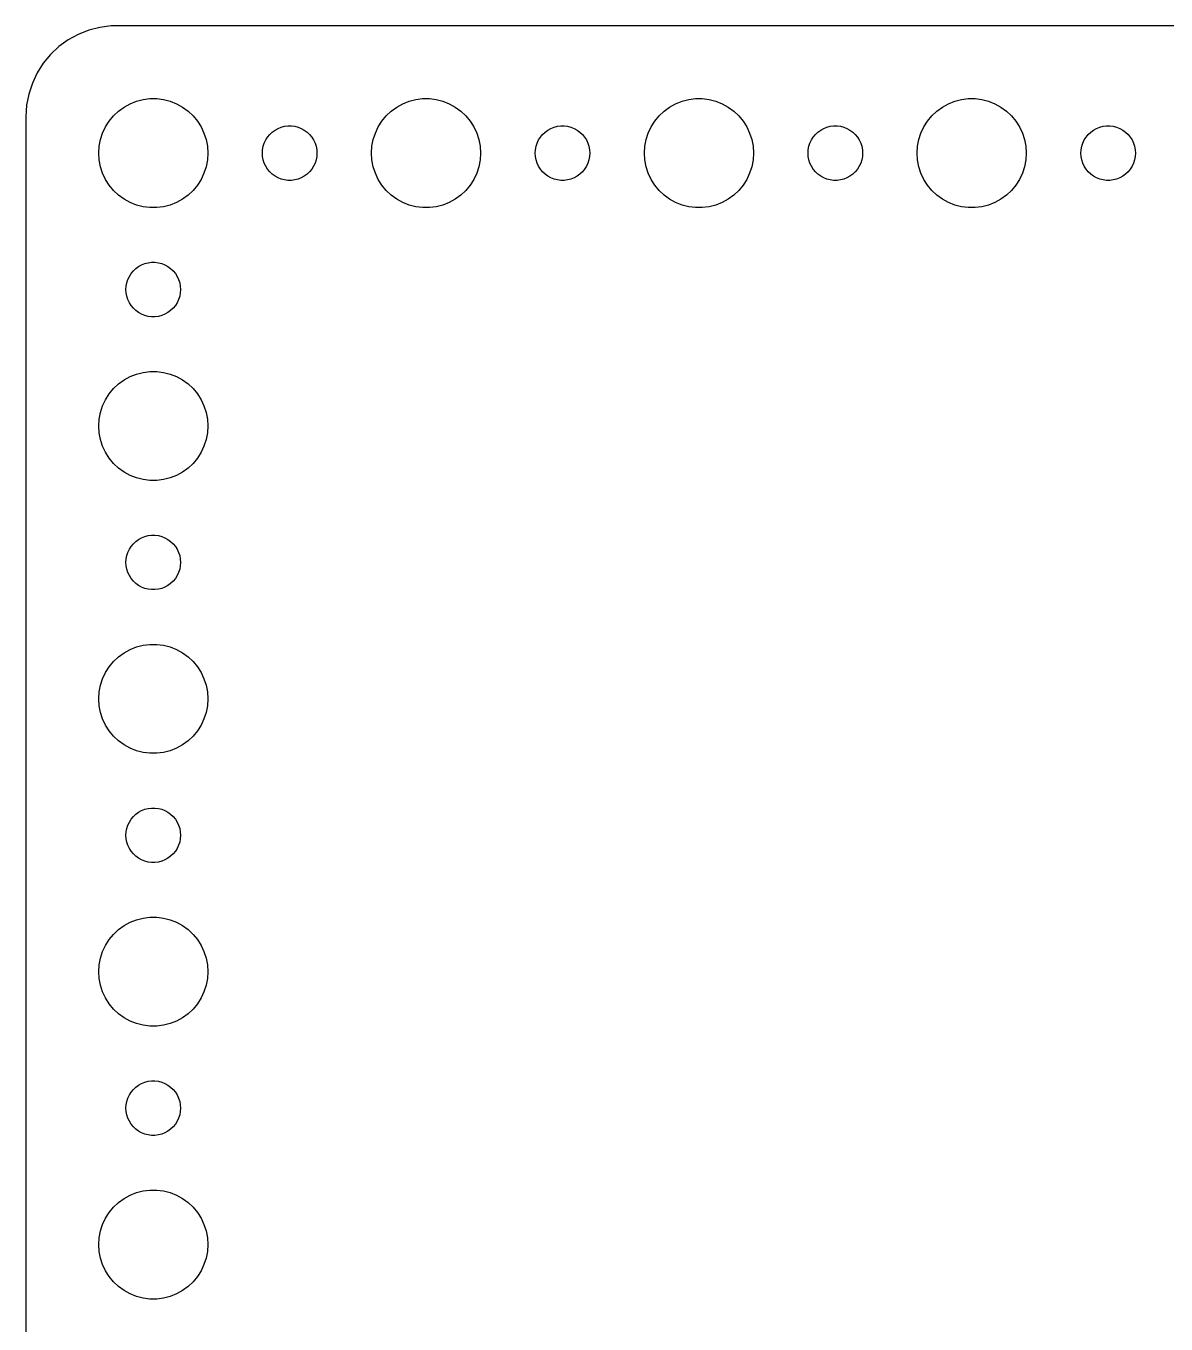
# Model space of a CAD drawing. Header units: metres. Extents: x -134 to 134, y -134 to 134.
# Drawn here: x -134.5 to -71.8, y 63.1 to 134.5 of the extents above; entities that cross this region are included whole.
import ezdxf

# ---------------------------------------------------------------- set-up
doc = ezdxf.new("R2010")
doc.units = ezdxf.units.M

msp = doc.modelspace()

# ---------------------------------------------------------------- linework, layer by layer
for p, q in [((-131.045, 134.255), (-131.629, 134.024)), ((-130.437, 134.411), (-131.045, 134.255)), ((-129.814, 134.49), (-130.437, 134.411)), ((129.814, 134.49), (-129.814, 134.49)), ((-132.179, 133.722), (-132.687, 133.353)), ((-131.629, 134.024), (-132.179, 133.722)), ((-133.145, 132.923), (-133.545, 132.439)), ((-132.687, 133.353), (-133.145, 132.923)), ((-133.545, 132.439), (-133.882, 131.909)), ((-134.149, 131.341), (-134.343, 130.743)), ((-133.882, 131.909), (-134.149, 131.341)), ((-134.343, 130.743), (-134.461, 130.127)), ((-134.461, 130.127), (-134.5, 129.5)), ((-129.412, 129.812), (-129.107, 130.033)), ((-129.107, 130.033), (-128.777, 130.214)), ((-128.777, 130.214), (-128.427, 130.353)), ((-128.427, 130.353), (-128.062, 130.447)), ((-128.062, 130.447), (-127.688, 130.494)), ((-127.688, 130.494), (-127.312, 130.494)), ((-127.312, 130.494), (-126.938, 130.447)), ((-126.938, 130.447), (-126.573, 130.353)), ((-126.573, 130.353), (-126.223, 130.214)), ((-126.223, 130.214), (-125.893, 130.033)), ((-125.893, 130.033), (-125.588, 129.812)), ((-114.412, 129.812), (-114.107, 130.033)), ((-114.107, 130.033), (-113.777, 130.214)), ((-113.777, 130.214), (-113.427, 130.353)), ((-113.427, 130.353), (-113.062, 130.447)), ((-113.062, 130.447), (-112.688, 130.494)), ((-112.688, 130.494), (-112.312, 130.494)), ((-112.312, 130.494), (-111.938, 130.447)), ((-111.938, 130.447), (-111.573, 130.353)), ((-111.573, 130.353), (-111.223, 130.214)), ((-111.223, 130.214), (-110.893, 130.033)), ((-110.893, 130.033), (-110.588, 129.812)), ((-99.4123, 129.812), (-99.1075, 130.033)), ((-99.1075, 130.033), (-98.7773, 130.214)), ((-98.7773, 130.214), (-98.427, 130.353)), ((-98.427, 130.353), (-98.0621, 130.447)), ((-98.0621, 130.447), (-97.6884, 130.494)), ((-97.6884, 130.494), (-97.3116, 130.494)), ((-97.3116, 130.494), (-96.9379, 130.447)), ((-96.9379, 130.447), (-96.573, 130.353)), ((-96.573, 130.353), (-96.2227, 130.214)), ((-96.2227, 130.214), (-95.8925, 130.033)), ((-95.8925, 130.033), (-95.5877, 129.812)), ((-84.4123, 129.812), (-84.1075, 130.033)), ((-84.1075, 130.033), (-83.7773, 130.214)), ((-83.7773, 130.214), (-83.427, 130.353)), ((-83.427, 130.353), (-83.0621, 130.447)), ((-83.0621, 130.447), (-82.6884, 130.494)), ((-82.6884, 130.494), (-82.3116, 130.494)), ((-82.3116, 130.494), (-81.9379, 130.447)), ((-81.9379, 130.447), (-81.573, 130.353)), ((-81.573, 130.353), (-81.2227, 130.214)), ((-81.2227, 130.214), (-80.8925, 130.033)), ((-80.8925, 130.033), (-80.5877, 129.812)), ((-134.5, 129.5), (-134.5, -129.5)), ((-130.129, 128.945), (-129.927, 129.263)), ((-129.927, 129.263), (-129.687, 129.554)), ((-129.687, 129.554), (-129.412, 129.812)), ((-125.588, 129.812), (-125.313, 129.554)), ((-125.313, 129.554), (-125.073, 129.263)), ((-125.073, 129.263), (-124.871, 128.945)), ((-115.129, 128.945), (-114.927, 129.263)), ((-114.927, 129.263), (-114.687, 129.554)), ((-114.687, 129.554), (-114.412, 129.812)), ((-110.588, 129.812), (-110.313, 129.554)), ((-110.313, 129.554), (-110.073, 129.263)), ((-110.073, 129.263), (-109.871, 128.945)), ((-100.129, 128.945), (-99.927, 129.263)), ((-99.927, 129.263), (-99.6869, 129.554)), ((-99.6869, 129.554), (-99.4123, 129.812)), ((-95.5877, 129.812), (-95.3131, 129.554)), ((-95.3131, 129.554), (-95.073, 129.263)), ((-95.073, 129.263), (-94.8711, 128.945)), ((-85.1289, 128.945), (-84.927, 129.263)), ((-84.927, 129.263), (-84.6869, 129.554)), ((-84.6869, 129.554), (-84.4123, 129.812)), ((-80.5877, 129.812), (-80.3131, 129.554)), ((-80.3131, 129.554), (-80.073, 129.263)), ((-80.073, 129.263), (-79.8711, 128.945)), ((-130.406, 128.246), (-130.289, 128.604)), ((-130.289, 128.604), (-130.129, 128.945)), ((-124.871, 128.945), (-124.711, 128.604)), ((-124.711, 128.604), (-124.594, 128.246)), ((-121.214, 128.382), (-121.093, 128.527)), ((-121.093, 128.527), (-120.956, 128.656)), ((-120.956, 128.656), (-120.804, 128.766)), ((-120.804, 128.766), (-120.639, 128.857)), ((-120.639, 128.857), (-120.464, 128.927)), ((-120.464, 128.927), (-120.281, 128.973)), ((-120.281, 128.973), (-120.094, 128.997)), ((-120.094, 128.997), (-119.906, 128.997)), ((-119.906, 128.997), (-119.719, 128.973)), ((-119.719, 128.973), (-119.536, 128.927)), ((-119.536, 128.927), (-119.361, 128.857)), ((-119.361, 128.857), (-119.196, 128.766)), ((-119.196, 128.766), (-119.044, 128.656)), ((-119.044, 128.656), (-118.907, 128.527)), ((-118.907, 128.527), (-118.786, 128.382)), ((-115.406, 128.246), (-115.289, 128.604)), ((-115.289, 128.604), (-115.129, 128.945)), ((-109.871, 128.945), (-109.711, 128.604)), ((-109.711, 128.604), (-109.594, 128.246)), ((-106.214, 128.382), (-106.093, 128.527)), ((-106.093, 128.527), (-105.956, 128.656)), ((-105.956, 128.656), (-105.804, 128.766)), ((-105.804, 128.766), (-105.639, 128.857)), ((-105.639, 128.857), (-105.464, 128.927)), ((-105.464, 128.927), (-105.281, 128.973)), ((-105.281, 128.973), (-105.094, 128.997)), ((-105.094, 128.997), (-104.906, 128.997)), ((-104.906, 128.997), (-104.719, 128.973)), ((-104.719, 128.973), (-104.536, 128.927)), ((-104.536, 128.927), (-104.361, 128.857)), ((-104.361, 128.857), (-104.196, 128.766)), ((-104.196, 128.766), (-104.044, 128.656)), ((-104.044, 128.656), (-103.907, 128.527)), ((-103.907, 128.527), (-103.786, 128.382)), ((-100.406, 128.246), (-100.289, 128.604)), ((-100.289, 128.604), (-100.129, 128.945)), ((-94.8711, 128.945), (-94.7107, 128.604)), ((-94.7107, 128.604), (-94.5943, 128.246)), ((-91.2135, 128.382), (-91.0934, 128.527)), ((-91.0934, 128.527), (-90.9561, 128.656)), ((-90.9561, 128.656), (-90.8037, 128.766)), ((-90.8037, 128.766), (-90.6387, 128.857)), ((-90.6387, 128.857), (-90.4635, 128.927)), ((-90.4635, 128.927), (-90.2811, 128.973)), ((-90.2811, 128.973), (-90.0942, 128.997)), ((-90.0942, 128.997), (-89.9058, 128.997)), ((-89.9058, 128.997), (-89.7189, 128.973)), ((-89.7189, 128.973), (-89.5365, 128.927)), ((-89.5365, 128.927), (-89.3613, 128.857)), ((-89.3613, 128.857), (-89.1963, 128.766)), ((-89.1963, 128.766), (-89.0439, 128.656)), ((-89.0439, 128.656), (-88.9065, 128.527)), ((-88.9065, 128.527), (-88.7865, 128.382)), ((-85.4057, 128.246), (-85.2893, 128.604)), ((-85.2893, 128.604), (-85.1289, 128.945)), ((-79.8711, 128.945), (-79.7107, 128.604)), ((-79.7107, 128.604), (-79.5943, 128.246)), ((-76.2135, 128.382), (-76.0934, 128.527)), ((-76.0934, 128.527), (-75.9561, 128.656)), ((-75.9561, 128.656), (-75.8037, 128.766)), ((-75.8037, 128.766), (-75.6387, 128.857)), ((-75.6387, 128.857), (-75.4635, 128.927)), ((-75.4635, 128.927), (-75.2811, 128.973)), ((-75.2811, 128.973), (-75.0942, 128.997)), ((-75.0942, 128.997), (-74.9058, 128.997)), ((-74.9058, 128.997), (-74.7189, 128.973)), ((-74.7189, 128.973), (-74.5365, 128.927)), ((-74.5365, 128.927), (-74.3613, 128.857)), ((-74.3613, 128.857), (-74.1963, 128.766)), ((-74.1963, 128.766), (-74.0439, 128.656)), ((-74.0439, 128.656), (-73.9065, 128.527)), ((-73.9065, 128.527), (-73.7865, 128.382)), ((-130.5, 127.5), (-130.476, 127.876)), ((-130.476, 127.876), (-130.406, 128.246)), ((-124.594, 128.246), (-124.524, 127.876)), ((-124.524, 127.876), (-124.5, 127.5)), ((-121.488, 127.688), (-121.453, 127.873)), ((-121.453, 127.873), (-121.395, 128.052)), ((-121.395, 128.052), (-121.314, 128.223)), ((-121.314, 128.223), (-121.214, 128.382)), ((-118.786, 128.382), (-118.686, 128.223)), ((-118.686, 128.223), (-118.605, 128.052)), ((-118.605, 128.052), (-118.547, 127.873)), ((-118.547, 127.873), (-118.512, 127.688)), ((-115.5, 127.5), (-115.476, 127.876)), ((-115.476, 127.876), (-115.406, 128.246)), ((-109.594, 128.246), (-109.524, 127.876)), ((-109.524, 127.876), (-109.5, 127.5)), ((-106.488, 127.688), (-106.453, 127.873)), ((-106.453, 127.873), (-106.395, 128.052)), ((-106.395, 128.052), (-106.314, 128.223)), ((-106.314, 128.223), (-106.214, 128.382)), ((-103.786, 128.382), (-103.686, 128.223)), ((-103.686, 128.223), (-103.605, 128.052)), ((-103.605, 128.052), (-103.547, 127.873)), ((-103.547, 127.873), (-103.512, 127.688)), ((-100.5, 127.5), (-100.476, 127.876)), ((-100.476, 127.876), (-100.406, 128.246)), ((-94.5943, 128.246), (-94.5237, 127.876)), ((-94.5237, 127.876), (-94.5, 127.5)), ((-91.4882, 127.688), (-91.4529, 127.873)), ((-91.4529, 127.873), (-91.3947, 128.052)), ((-91.3947, 128.052), (-91.3145, 128.223)), ((-91.3145, 128.223), (-91.2135, 128.382)), ((-88.7865, 128.382), (-88.6855, 128.223)), ((-88.6855, 128.223), (-88.6053, 128.052)), ((-88.6053, 128.052), (-88.5471, 127.873)), ((-88.5471, 127.873), (-88.5118, 127.688)), ((-85.5, 127.5), (-85.4763, 127.876)), ((-85.4763, 127.876), (-85.4057, 128.246)), ((-79.5943, 128.246), (-79.5237, 127.876)), ((-79.5237, 127.876), (-79.5, 127.5)), ((-76.4882, 127.688), (-76.4529, 127.873)), ((-76.4529, 127.873), (-76.3947, 128.052)), ((-76.3947, 128.052), (-76.3145, 128.223)), ((-76.3145, 128.223), (-76.2135, 128.382)), ((-73.7865, 128.382), (-73.6855, 128.223)), ((-73.6855, 128.223), (-73.6053, 128.052)), ((-73.6053, 128.052), (-73.5471, 127.873)), ((-73.5471, 127.873), (-73.5118, 127.688)), ((-130.476, 127.124), (-130.5, 127.5)), ((-130.406, 126.754), (-130.476, 127.124)), ((-124.524, 127.124), (-124.594, 126.754)), ((-124.5, 127.5), (-124.524, 127.124)), ((-121.5, 127.5), (-121.488, 127.688)), ((-121.488, 127.312), (-121.5, 127.5)), ((-121.453, 127.127), (-121.488, 127.312)), ((-121.395, 126.948), (-121.453, 127.127)), ((-118.547, 127.127), (-118.605, 126.948)), ((-118.512, 127.312), (-118.547, 127.127)), ((-118.512, 127.688), (-118.5, 127.5)), ((-118.5, 127.5), (-118.512, 127.312)), ((-115.476, 127.124), (-115.5, 127.5)), ((-115.406, 126.754), (-115.476, 127.124)), ((-109.524, 127.124), (-109.594, 126.754)), ((-109.5, 127.5), (-109.524, 127.124)), ((-106.5, 127.5), (-106.488, 127.688)), ((-106.488, 127.312), (-106.5, 127.5)), ((-106.453, 127.127), (-106.488, 127.312)), ((-106.395, 126.948), (-106.453, 127.127)), ((-103.547, 127.127), (-103.605, 126.948)), ((-103.512, 127.312), (-103.547, 127.127)), ((-103.512, 127.688), (-103.5, 127.5)), ((-103.5, 127.5), (-103.512, 127.312)), ((-100.476, 127.124), (-100.5, 127.5)), ((-100.406, 126.754), (-100.476, 127.124)), ((-94.5237, 127.124), (-94.5943, 126.754)), ((-94.5, 127.5), (-94.5237, 127.124)), ((-91.5, 127.5), (-91.4882, 127.688)), ((-91.4882, 127.312), (-91.5, 127.5)), ((-91.4529, 127.127), (-91.4882, 127.312)), ((-91.3947, 126.948), (-91.4529, 127.127)), ((-88.5471, 127.127), (-88.6053, 126.948)), ((-88.5118, 127.312), (-88.5471, 127.127)), ((-88.5118, 127.688), (-88.5, 127.5)), ((-88.5, 127.5), (-88.5118, 127.312)), ((-85.4763, 127.124), (-85.5, 127.5)), ((-85.4057, 126.754), (-85.4763, 127.124)), ((-79.5237, 127.124), (-79.5943, 126.754)), ((-79.5, 127.5), (-79.5237, 127.124)), ((-76.5, 127.5), (-76.4882, 127.688)), ((-76.4882, 127.312), (-76.5, 127.5)), ((-76.4529, 127.127), (-76.4882, 127.312)), ((-76.3947, 126.948), (-76.4529, 127.127)), ((-73.5471, 127.127), (-73.6053, 126.948)), ((-73.5118, 127.312), (-73.5471, 127.127)), ((-73.5118, 127.688), (-73.5, 127.5)), ((-73.5, 127.5), (-73.5118, 127.312)), ((-130.289, 126.396), (-130.406, 126.754)), ((-130.129, 126.055), (-130.289, 126.396)), ((-124.711, 126.396), (-124.871, 126.055)), ((-124.594, 126.754), (-124.711, 126.396)), ((-121.314, 126.777), (-121.395, 126.948)), ((-121.214, 126.618), (-121.314, 126.777)), ((-121.093, 126.473), (-121.214, 126.618)), ((-120.956, 126.344), (-121.093, 126.473)), ((-120.804, 126.234), (-120.956, 126.344)), ((-119.044, 126.344), (-119.196, 126.234)), ((-118.907, 126.473), (-119.044, 126.344)), ((-118.786, 126.618), (-118.907, 126.473)), ((-118.686, 126.777), (-118.786, 126.618)), ((-118.605, 126.948), (-118.686, 126.777)), ((-115.289, 126.396), (-115.406, 126.754)), ((-115.129, 126.055), (-115.289, 126.396)), ((-109.711, 126.396), (-109.871, 126.055)), ((-109.594, 126.754), (-109.711, 126.396)), ((-106.314, 126.777), (-106.395, 126.948)), ((-106.214, 126.618), (-106.314, 126.777)), ((-106.093, 126.473), (-106.214, 126.618)), ((-105.956, 126.344), (-106.093, 126.473)), ((-105.804, 126.234), (-105.956, 126.344)), ((-104.044, 126.344), (-104.196, 126.234)), ((-103.907, 126.473), (-104.044, 126.344)), ((-103.786, 126.618), (-103.907, 126.473)), ((-103.686, 126.777), (-103.786, 126.618)), ((-103.605, 126.948), (-103.686, 126.777)), ((-100.289, 126.396), (-100.406, 126.754)), ((-100.129, 126.055), (-100.289, 126.396)), ((-94.7107, 126.396), (-94.8711, 126.055)), ((-94.5943, 126.754), (-94.7107, 126.396)), ((-91.3145, 126.777), (-91.3947, 126.948)), ((-91.2135, 126.618), (-91.3145, 126.777)), ((-91.0934, 126.473), (-91.2135, 126.618)), ((-90.9561, 126.344), (-91.0934, 126.473)), ((-90.8037, 126.234), (-90.9561, 126.344)), ((-89.0439, 126.344), (-89.1963, 126.234)), ((-88.9065, 126.473), (-89.0439, 126.344)), ((-88.7865, 126.618), (-88.9065, 126.473)), ((-88.6855, 126.777), (-88.7865, 126.618)), ((-88.6053, 126.948), (-88.6855, 126.777)), ((-85.2893, 126.396), (-85.4057, 126.754)), ((-85.1289, 126.055), (-85.2893, 126.396)), ((-79.7107, 126.396), (-79.8711, 126.055)), ((-79.5943, 126.754), (-79.7107, 126.396)), ((-76.3145, 126.777), (-76.3947, 126.948)), ((-76.2135, 126.618), (-76.3145, 126.777)), ((-76.0934, 126.473), (-76.2135, 126.618)), ((-75.9561, 126.344), (-76.0934, 126.473)), ((-75.8037, 126.234), (-75.9561, 126.344)), ((-74.0439, 126.344), (-74.1963, 126.234)), ((-73.9065, 126.473), (-74.0439, 126.344)), ((-73.7865, 126.618), (-73.9065, 126.473)), ((-73.6855, 126.777), (-73.7865, 126.618)), ((-73.6053, 126.948), (-73.6855, 126.777)), ((-129.927, 125.737), (-130.129, 126.055)), ((-129.687, 125.446), (-129.927, 125.737)), ((-125.073, 125.737), (-125.313, 125.446)), ((-124.871, 126.055), (-125.073, 125.737)), ((-120.639, 126.143), (-120.804, 126.234)), ((-120.464, 126.073), (-120.639, 126.143)), ((-120.281, 126.027), (-120.464, 126.073)), ((-120.094, 126.003), (-120.281, 126.027)), ((-119.906, 126.003), (-120.094, 126.003)), ((-119.719, 126.027), (-119.906, 126.003)), ((-119.536, 126.073), (-119.719, 126.027)), ((-119.361, 126.143), (-119.536, 126.073)), ((-119.196, 126.234), (-119.361, 126.143)), ((-114.927, 125.737), (-115.129, 126.055)), ((-114.687, 125.446), (-114.927, 125.737)), ((-110.073, 125.737), (-110.313, 125.446)), ((-109.871, 126.055), (-110.073, 125.737)), ((-105.639, 126.143), (-105.804, 126.234)), ((-105.464, 126.073), (-105.639, 126.143)), ((-105.281, 126.027), (-105.464, 126.073)), ((-105.094, 126.003), (-105.281, 126.027)), ((-104.906, 126.003), (-105.094, 126.003)), ((-104.719, 126.027), (-104.906, 126.003)), ((-104.536, 126.073), (-104.719, 126.027)), ((-104.361, 126.143), (-104.536, 126.073)), ((-104.196, 126.234), (-104.361, 126.143)), ((-99.927, 125.737), (-100.129, 126.055)), ((-99.6869, 125.446), (-99.927, 125.737)), ((-95.073, 125.737), (-95.3131, 125.446)), ((-94.8711, 126.055), (-95.073, 125.737)), ((-90.6387, 126.143), (-90.8037, 126.234)), ((-90.4635, 126.073), (-90.6387, 126.143)), ((-90.2811, 126.027), (-90.4635, 126.073)), ((-90.0942, 126.003), (-90.2811, 126.027)), ((-89.9058, 126.003), (-90.0942, 126.003)), ((-89.7189, 126.027), (-89.9058, 126.003)), ((-89.5365, 126.073), (-89.7189, 126.027)), ((-89.3613, 126.143), (-89.5365, 126.073)), ((-89.1963, 126.234), (-89.3613, 126.143)), ((-84.927, 125.737), (-85.1289, 126.055)), ((-84.6869, 125.446), (-84.927, 125.737)), ((-80.073, 125.737), (-80.3131, 125.446)), ((-79.8711, 126.055), (-80.073, 125.737)), ((-75.6387, 126.143), (-75.8037, 126.234)), ((-75.4635, 126.073), (-75.6387, 126.143)), ((-75.2811, 126.027), (-75.4635, 126.073)), ((-75.0942, 126.003), (-75.2811, 126.027)), ((-74.9058, 126.003), (-75.0942, 126.003)), ((-74.7189, 126.027), (-74.9058, 126.003)), ((-74.5365, 126.073), (-74.7189, 126.027)), ((-74.3613, 126.143), (-74.5365, 126.073)), ((-74.1963, 126.234), (-74.3613, 126.143)), ((-129.412, 125.188), (-129.687, 125.446)), ((-129.107, 124.967), (-129.412, 125.188)), ((-128.777, 124.786), (-129.107, 124.967)), ((-125.893, 124.967), (-126.223, 124.786)), ((-125.588, 125.188), (-125.893, 124.967)), ((-125.313, 125.446), (-125.588, 125.188)), ((-114.412, 125.188), (-114.687, 125.446)), ((-114.107, 124.967), (-114.412, 125.188)), ((-113.777, 124.786), (-114.107, 124.967)), ((-110.893, 124.967), (-111.223, 124.786)), ((-110.588, 125.188), (-110.893, 124.967)), ((-110.313, 125.446), (-110.588, 125.188)), ((-99.4123, 125.188), (-99.6869, 125.446)), ((-99.1075, 124.967), (-99.4123, 125.188)), ((-98.7773, 124.786), (-99.1075, 124.967)), ((-95.8925, 124.967), (-96.2227, 124.786)), ((-95.5877, 125.188), (-95.8925, 124.967)), ((-95.3131, 125.446), (-95.5877, 125.188)), ((-84.4123, 125.188), (-84.6869, 125.446)), ((-84.1075, 124.967), (-84.4123, 125.188)), ((-83.7773, 124.786), (-84.1075, 124.967)), ((-80.8925, 124.967), (-81.2227, 124.786)), ((-80.5877, 125.188), (-80.8925, 124.967)), ((-80.3131, 125.446), (-80.5877, 125.188)), ((-128.427, 124.647), (-128.777, 124.786)), ((-128.062, 124.553), (-128.427, 124.647)), ((-127.688, 124.506), (-128.062, 124.553)), ((-127.312, 124.506), (-127.688, 124.506)), ((-126.938, 124.553), (-127.312, 124.506)), ((-126.573, 124.647), (-126.938, 124.553)), ((-126.223, 124.786), (-126.573, 124.647)), ((-113.427, 124.647), (-113.777, 124.786)), ((-113.062, 124.553), (-113.427, 124.647)), ((-112.688, 124.506), (-113.062, 124.553)), ((-112.312, 124.506), (-112.688, 124.506)), ((-111.938, 124.553), (-112.312, 124.506)), ((-111.573, 124.647), (-111.938, 124.553)), ((-111.223, 124.786), (-111.573, 124.647)), ((-98.427, 124.647), (-98.7773, 124.786)), ((-98.0621, 124.553), (-98.427, 124.647)), ((-97.6884, 124.506), (-98.0621, 124.553)), ((-97.3116, 124.506), (-97.6884, 124.506)), ((-96.9379, 124.553), (-97.3116, 124.506)), ((-96.573, 124.647), (-96.9379, 124.553)), ((-96.2227, 124.786), (-96.573, 124.647)), ((-83.427, 124.647), (-83.7773, 124.786)), ((-83.0621, 124.553), (-83.427, 124.647)), ((-82.6884, 124.506), (-83.0621, 124.553)), ((-82.3116, 124.506), (-82.6884, 124.506)), ((-81.9379, 124.553), (-82.3116, 124.506)), ((-81.573, 124.647), (-81.9379, 124.553)), ((-81.2227, 124.786), (-81.573, 124.647)), ((-128.304, 121.266), (-128.139, 121.357)), ((-128.139, 121.357), (-127.964, 121.427)), ((-127.964, 121.427), (-127.781, 121.473)), ((-127.781, 121.473), (-127.594, 121.497)), ((-127.594, 121.497), (-127.406, 121.497)), ((-127.406, 121.497), (-127.219, 121.473)), ((-127.219, 121.473), (-127.036, 121.427)), ((-127.036, 121.427), (-126.861, 121.357)), ((-126.861, 121.357), (-126.696, 121.266)), ((-128.895, 120.552), (-128.814, 120.723)), ((-128.814, 120.723), (-128.714, 120.882)), ((-128.714, 120.882), (-128.593, 121.027)), ((-128.593, 121.027), (-128.456, 121.156)), ((-128.456, 121.156), (-128.304, 121.266)), ((-126.696, 121.266), (-126.544, 121.156)), ((-126.544, 121.156), (-126.407, 121.027)), ((-126.407, 121.027), (-126.286, 120.882)), ((-126.286, 120.882), (-126.186, 120.723)), ((-126.186, 120.723), (-126.105, 120.552)), ((-129, 120), (-128.988, 120.188)), ((-128.988, 119.812), (-129, 120)), ((-128.988, 120.188), (-128.953, 120.373)), ((-128.953, 120.373), (-128.895, 120.552)), ((-126.105, 120.552), (-126.047, 120.373)), ((-126.047, 120.373), (-126.012, 120.188)), ((-126.012, 120.188), (-126, 120)), ((-126, 120), (-126.012, 119.812)), ((-128.953, 119.627), (-128.988, 119.812)), ((-128.895, 119.448), (-128.953, 119.627)), ((-128.814, 119.277), (-128.895, 119.448)), ((-128.714, 119.118), (-128.814, 119.277)), ((-126.186, 119.277), (-126.286, 119.118)), ((-126.105, 119.448), (-126.186, 119.277)), ((-126.047, 119.627), (-126.105, 119.448)), ((-126.012, 119.812), (-126.047, 119.627)), ((-128.593, 118.973), (-128.714, 119.118)), ((-128.456, 118.844), (-128.593, 118.973)), ((-128.304, 118.734), (-128.456, 118.844)), ((-128.139, 118.643), (-128.304, 118.734)), ((-127.964, 118.573), (-128.139, 118.643)), ((-127.781, 118.527), (-127.964, 118.573)), ((-127.594, 118.503), (-127.781, 118.527)), ((-127.406, 118.503), (-127.594, 118.503)), ((-127.219, 118.527), (-127.406, 118.503)), ((-127.036, 118.573), (-127.219, 118.527)), ((-126.861, 118.643), (-127.036, 118.573)), ((-126.696, 118.734), (-126.861, 118.643)), ((-126.544, 118.844), (-126.696, 118.734)), ((-126.407, 118.973), (-126.544, 118.844)), ((-126.286, 119.118), (-126.407, 118.973)), ((-129.412, 114.812), (-129.107, 115.033)), ((-129.107, 115.033), (-128.777, 115.214)), ((-128.777, 115.214), (-128.427, 115.353)), ((-128.427, 115.353), (-128.062, 115.447)), ((-128.062, 115.447), (-127.688, 115.494)), ((-127.688, 115.494), (-127.312, 115.494)), ((-127.312, 115.494), (-126.938, 115.447)), ((-126.938, 115.447), (-126.573, 115.353)), ((-126.573, 115.353), (-126.223, 115.214)), ((-126.223, 115.214), (-125.893, 115.033)), ((-125.893, 115.033), (-125.588, 114.812)), ((-130.129, 113.945), (-129.927, 114.263)), ((-129.927, 114.263), (-129.687, 114.554)), ((-129.687, 114.554), (-129.412, 114.812)), ((-125.588, 114.812), (-125.313, 114.554)), ((-125.313, 114.554), (-125.073, 114.263)), ((-125.073, 114.263), (-124.871, 113.945)), ((-130.406, 113.246), (-130.289, 113.604)), ((-130.289, 113.604), (-130.129, 113.945)), ((-124.871, 113.945), (-124.711, 113.604)), ((-124.711, 113.604), (-124.594, 113.246)), ((-130.5, 112.5), (-130.476, 112.876)), ((-130.476, 112.876), (-130.406, 113.246)), ((-124.594, 113.246), (-124.524, 112.876)), ((-124.524, 112.876), (-124.5, 112.5)), ((-130.476, 112.124), (-130.5, 112.5)), ((-130.406, 111.754), (-130.476, 112.124)), ((-124.524, 112.124), (-124.594, 111.754)), ((-124.5, 112.5), (-124.524, 112.124)), ((-130.289, 111.396), (-130.406, 111.754)), ((-130.129, 111.055), (-130.289, 111.396)), ((-124.711, 111.396), (-124.871, 111.055)), ((-124.594, 111.754), (-124.711, 111.396)), ((-129.927, 110.737), (-130.129, 111.055)), ((-129.687, 110.446), (-129.927, 110.737)), ((-125.073, 110.737), (-125.313, 110.446)), ((-124.871, 111.055), (-125.073, 110.737)), ((-129.412, 110.188), (-129.687, 110.446)), ((-129.107, 109.967), (-129.412, 110.188)), ((-128.777, 109.786), (-129.107, 109.967)), ((-125.893, 109.967), (-126.223, 109.786)), ((-125.588, 110.188), (-125.893, 109.967)), ((-125.313, 110.446), (-125.588, 110.188)), ((-128.427, 109.647), (-128.777, 109.786)), ((-128.062, 109.553), (-128.427, 109.647)), ((-127.688, 109.506), (-128.062, 109.553)), ((-127.312, 109.506), (-127.688, 109.506)), ((-126.938, 109.553), (-127.312, 109.506)), ((-126.573, 109.647), (-126.938, 109.553)), ((-126.223, 109.786), (-126.573, 109.647)), ((-128.304, 106.266), (-128.139, 106.357)), ((-128.139, 106.357), (-127.964, 106.427)), ((-127.964, 106.427), (-127.781, 106.473)), ((-127.781, 106.473), (-127.594, 106.497)), ((-127.594, 106.497), (-127.406, 106.497)), ((-127.406, 106.497), (-127.219, 106.473)), ((-127.219, 106.473), (-127.036, 106.427)), ((-127.036, 106.427), (-126.861, 106.357)), ((-126.861, 106.357), (-126.696, 106.266)), ((-128.895, 105.552), (-128.814, 105.723)), ((-128.814, 105.723), (-128.714, 105.882)), ((-128.714, 105.882), (-128.593, 106.027)), ((-128.593, 106.027), (-128.456, 106.156)), ((-128.456, 106.156), (-128.304, 106.266)), ((-126.696, 106.266), (-126.544, 106.156)), ((-126.544, 106.156), (-126.407, 106.027)), ((-126.407, 106.027), (-126.286, 105.882)), ((-126.286, 105.882), (-126.186, 105.723)), ((-126.186, 105.723), (-126.105, 105.552)), ((-129, 105), (-128.988, 105.188)), ((-128.988, 104.812), (-129, 105)), ((-128.988, 105.188), (-128.953, 105.373)), ((-128.953, 105.373), (-128.895, 105.552)), ((-126.105, 105.552), (-126.047, 105.373)), ((-126.047, 105.373), (-126.012, 105.188)), ((-126.012, 105.188), (-126, 105)), ((-126, 105), (-126.012, 104.812)), ((-128.953, 104.627), (-128.988, 104.812)), ((-128.895, 104.448), (-128.953, 104.627)), ((-128.814, 104.277), (-128.895, 104.448)), ((-128.714, 104.118), (-128.814, 104.277)), ((-126.186, 104.277), (-126.286, 104.118)), ((-126.105, 104.448), (-126.186, 104.277)), ((-126.047, 104.627), (-126.105, 104.448)), ((-126.012, 104.812), (-126.047, 104.627)), ((-128.593, 103.973), (-128.714, 104.118)), ((-128.456, 103.844), (-128.593, 103.973)), ((-128.304, 103.734), (-128.456, 103.844)), ((-128.139, 103.643), (-128.304, 103.734)), ((-127.964, 103.573), (-128.139, 103.643)), ((-127.781, 103.527), (-127.964, 103.573)), ((-127.594, 103.503), (-127.781, 103.527)), ((-127.406, 103.503), (-127.594, 103.503)), ((-127.219, 103.527), (-127.406, 103.503)), ((-127.036, 103.573), (-127.219, 103.527)), ((-126.861, 103.643), (-127.036, 103.573)), ((-126.696, 103.734), (-126.861, 103.643)), ((-126.544, 103.844), (-126.696, 103.734)), ((-126.407, 103.973), (-126.544, 103.844)), ((-126.286, 104.118), (-126.407, 103.973)), ((-129.412, 99.8115), (-129.107, 100.033)), ((-129.107, 100.033), (-128.777, 100.214)), ((-128.777, 100.214), (-128.427, 100.353)), ((-128.427, 100.353), (-128.062, 100.447)), ((-128.062, 100.447), (-127.688, 100.494)), ((-127.688, 100.494), (-127.312, 100.494)), ((-127.312, 100.494), (-126.938, 100.447)), ((-126.938, 100.447), (-126.573, 100.353)), ((-126.573, 100.353), (-126.223, 100.214)), ((-126.223, 100.214), (-125.893, 100.033)), ((-125.893, 100.033), (-125.588, 99.8115)), ((-130.129, 98.9453), (-129.927, 99.2634)), ((-129.927, 99.2634), (-129.687, 99.5536)), ((-129.687, 99.5536), (-129.412, 99.8115)), ((-125.588, 99.8115), (-125.313, 99.5536)), ((-125.313, 99.5536), (-125.073, 99.2634)), ((-125.073, 99.2634), (-124.871, 98.9453)), ((-130.406, 98.2461), (-130.289, 98.6044)), ((-130.289, 98.6044), (-130.129, 98.9453)), ((-124.871, 98.9453), (-124.711, 98.6044)), ((-124.711, 98.6044), (-124.594, 98.2461)), ((-130.5, 97.5), (-130.476, 97.876)), ((-130.476, 97.876), (-130.406, 98.2461)), ((-124.594, 98.2461), (-124.524, 97.876)), ((-124.524, 97.876), (-124.5, 97.5)), ((-130.476, 97.124), (-130.5, 97.5)), ((-130.406, 96.7539), (-130.476, 97.124)), ((-124.524, 97.124), (-124.594, 96.7539)), ((-124.5, 97.5), (-124.524, 97.124)), ((-130.289, 96.3956), (-130.406, 96.7539)), ((-130.129, 96.0547), (-130.289, 96.3956)), ((-124.711, 96.3956), (-124.871, 96.0547)), ((-124.594, 96.7539), (-124.711, 96.3956)), ((-129.927, 95.7366), (-130.129, 96.0547)), ((-129.687, 95.4464), (-129.927, 95.7366)), ((-125.073, 95.7366), (-125.313, 95.4464)), ((-124.871, 96.0547), (-125.073, 95.7366)), ((-129.412, 95.1885), (-129.687, 95.4464)), ((-129.107, 94.967), (-129.412, 95.1885)), ((-128.777, 94.7855), (-129.107, 94.967)), ((-125.893, 94.967), (-126.223, 94.7855)), ((-125.588, 95.1885), (-125.893, 94.967)), ((-125.313, 95.4464), (-125.588, 95.1885)), ((-128.427, 94.6468), (-128.777, 94.7855)), ((-128.062, 94.5531), (-128.427, 94.6468)), ((-127.688, 94.5059), (-128.062, 94.5531)), ((-127.312, 94.5059), (-127.688, 94.5059)), ((-126.938, 94.5531), (-127.312, 94.5059)), ((-126.573, 94.6468), (-126.938, 94.5531)), ((-126.223, 94.7855), (-126.573, 94.6468)), ((-128.304, 91.2665), (-128.139, 91.3572)), ((-128.139, 91.3572), (-127.964, 91.4266)), ((-127.964, 91.4266), (-127.781, 91.4734)), ((-127.781, 91.4734), (-127.594, 91.497)), ((-127.594, 91.497), (-127.406, 91.497)), ((-127.406, 91.497), (-127.219, 91.4734)), ((-127.219, 91.4734), (-127.036, 91.4266)), ((-127.036, 91.4266), (-126.861, 91.3572)), ((-126.861, 91.3572), (-126.696, 91.2665)), ((-128.895, 90.5522), (-128.814, 90.7226)), ((-128.814, 90.7226), (-128.714, 90.8817)), ((-128.714, 90.8817), (-128.593, 91.0268)), ((-128.593, 91.0268), (-128.456, 91.1558)), ((-128.456, 91.1558), (-128.304, 91.2665)), ((-126.696, 91.2665), (-126.544, 91.1558)), ((-126.544, 91.1558), (-126.407, 91.0268)), ((-126.407, 91.0268), (-126.286, 90.8817)), ((-126.286, 90.8817), (-126.186, 90.7226)), ((-126.186, 90.7226), (-126.105, 90.5522)), ((-129, 90), (-128.988, 90.188)), ((-128.988, 89.812), (-129, 90)), ((-128.988, 90.188), (-128.953, 90.373)), ((-128.953, 90.373), (-128.895, 90.5522)), ((-126.105, 90.5522), (-126.047, 90.373)), ((-126.047, 90.373), (-126.012, 90.188)), ((-126.012, 90.188), (-126, 90)), ((-126, 90), (-126.012, 89.812)), ((-128.953, 89.627), (-128.988, 89.812)), ((-128.895, 89.4478), (-128.953, 89.627)), ((-128.814, 89.2774), (-128.895, 89.4478)), ((-128.714, 89.1183), (-128.814, 89.2774)), ((-126.186, 89.2774), (-126.286, 89.1183)), ((-126.105, 89.4478), (-126.186, 89.2774)), ((-126.047, 89.627), (-126.105, 89.4478)), ((-126.012, 89.812), (-126.047, 89.627)), ((-128.593, 88.9732), (-128.714, 89.1183)), ((-128.456, 88.8442), (-128.593, 88.9732)), ((-128.304, 88.7335), (-128.456, 88.8442)), ((-128.139, 88.6428), (-128.304, 88.7335)), ((-127.964, 88.5734), (-128.139, 88.6428)), ((-127.781, 88.5266), (-127.964, 88.5734)), ((-127.594, 88.503), (-127.781, 88.5266)), ((-127.406, 88.503), (-127.594, 88.503)), ((-127.219, 88.5266), (-127.406, 88.503)), ((-127.036, 88.5734), (-127.219, 88.5266)), ((-126.861, 88.6428), (-127.036, 88.5734)), ((-126.696, 88.7335), (-126.861, 88.6428)), ((-126.544, 88.8442), (-126.696, 88.7335)), ((-126.407, 88.9732), (-126.544, 88.8442)), ((-126.286, 89.1183), (-126.407, 88.9732)), ((-129.412, 84.8115), (-129.107, 85.033)), ((-129.107, 85.033), (-128.777, 85.2145)), ((-128.777, 85.2145), (-128.427, 85.3532)), ((-128.427, 85.3532), (-128.062, 85.4469)), ((-128.062, 85.4469), (-127.688, 85.4941)), ((-127.688, 85.4941), (-127.312, 85.4941)), ((-127.312, 85.4941), (-126.938, 85.4469)), ((-126.938, 85.4469), (-126.573, 85.3532)), ((-126.573, 85.3532), (-126.223, 85.2145)), ((-126.223, 85.2145), (-125.893, 85.033)), ((-125.893, 85.033), (-125.588, 84.8115)), ((-130.129, 83.9453), (-129.927, 84.2634)), ((-129.927, 84.2634), (-129.687, 84.5536)), ((-129.687, 84.5536), (-129.412, 84.8115)), ((-125.588, 84.8115), (-125.313, 84.5536)), ((-125.313, 84.5536), (-125.073, 84.2634)), ((-125.073, 84.2634), (-124.871, 83.9453)), ((-130.406, 83.2461), (-130.289, 83.6044)), ((-130.289, 83.6044), (-130.129, 83.9453)), ((-124.871, 83.9453), (-124.711, 83.6044)), ((-124.711, 83.6044), (-124.594, 83.2461)), ((-130.5, 82.5), (-130.476, 82.876)), ((-130.476, 82.876), (-130.406, 83.2461)), ((-124.594, 83.2461), (-124.524, 82.876)), ((-124.524, 82.876), (-124.5, 82.5)), ((-130.476, 82.124), (-130.5, 82.5)), ((-130.406, 81.7539), (-130.476, 82.124)), ((-124.524, 82.124), (-124.594, 81.7539)), ((-124.5, 82.5), (-124.524, 82.124)), ((-130.289, 81.3956), (-130.406, 81.7539)), ((-130.129, 81.0547), (-130.289, 81.3956)), ((-124.711, 81.3956), (-124.871, 81.0547)), ((-124.594, 81.7539), (-124.711, 81.3956)), ((-129.927, 80.7366), (-130.129, 81.0547)), ((-129.687, 80.4464), (-129.927, 80.7366)), ((-125.073, 80.7366), (-125.313, 80.4464)), ((-124.871, 81.0547), (-125.073, 80.7366)), ((-129.412, 80.1885), (-129.687, 80.4464)), ((-129.107, 79.967), (-129.412, 80.1885)), ((-128.777, 79.7855), (-129.107, 79.967)), ((-125.893, 79.967), (-126.223, 79.7855)), ((-125.588, 80.1885), (-125.893, 79.967)), ((-125.313, 80.4464), (-125.588, 80.1885)), ((-128.427, 79.6468), (-128.777, 79.7855)), ((-128.062, 79.5531), (-128.427, 79.6468)), ((-127.688, 79.5059), (-128.062, 79.5531)), ((-127.312, 79.5059), (-127.688, 79.5059)), ((-126.938, 79.5531), (-127.312, 79.5059)), ((-126.573, 79.6468), (-126.938, 79.5531)), ((-126.223, 79.7855), (-126.573, 79.6468)), ((-128.304, 76.2665), (-128.139, 76.3572)), ((-128.139, 76.3572), (-127.964, 76.4266)), ((-127.964, 76.4266), (-127.781, 76.4734)), ((-127.781, 76.4734), (-127.594, 76.497)), ((-127.594, 76.497), (-127.406, 76.497)), ((-127.406, 76.497), (-127.219, 76.4734)), ((-127.219, 76.4734), (-127.036, 76.4266)), ((-127.036, 76.4266), (-126.861, 76.3572)), ((-126.861, 76.3572), (-126.696, 76.2665)), ((-128.895, 75.5522), (-128.814, 75.7226)), ((-128.814, 75.7226), (-128.714, 75.8817)), ((-128.714, 75.8817), (-128.593, 76.0268)), ((-128.593, 76.0268), (-128.456, 76.1558)), ((-128.456, 76.1558), (-128.304, 76.2665)), ((-126.696, 76.2665), (-126.544, 76.1558)), ((-126.544, 76.1558), (-126.407, 76.0268)), ((-126.407, 76.0268), (-126.286, 75.8817)), ((-126.286, 75.8817), (-126.186, 75.7226)), ((-126.186, 75.7226), (-126.105, 75.5522)), ((-129, 75), (-128.988, 75.188)), ((-128.988, 74.812), (-129, 75)), ((-128.988, 75.188), (-128.953, 75.373)), ((-128.953, 75.373), (-128.895, 75.5522)), ((-126.105, 75.5522), (-126.047, 75.373)), ((-126.047, 75.373), (-126.012, 75.188)), ((-126.012, 75.188), (-126, 75)), ((-126, 75), (-126.012, 74.812)), ((-128.953, 74.627), (-128.988, 74.812)), ((-128.895, 74.4478), (-128.953, 74.627)), ((-128.814, 74.2774), (-128.895, 74.4478)), ((-128.714, 74.1183), (-128.814, 74.2774)), ((-126.186, 74.2774), (-126.286, 74.1183)), ((-126.105, 74.4478), (-126.186, 74.2774)), ((-126.047, 74.627), (-126.105, 74.4478)), ((-126.012, 74.812), (-126.047, 74.627)), ((-128.593, 73.9732), (-128.714, 74.1183)), ((-128.456, 73.8442), (-128.593, 73.9732)), ((-128.304, 73.7335), (-128.456, 73.8442)), ((-128.139, 73.6428), (-128.304, 73.7335)), ((-127.964, 73.5734), (-128.139, 73.6428)), ((-127.781, 73.5266), (-127.964, 73.5734)), ((-127.594, 73.503), (-127.781, 73.5266)), ((-127.406, 73.503), (-127.594, 73.503)), ((-127.219, 73.5266), (-127.406, 73.503)), ((-127.036, 73.5734), (-127.219, 73.5266)), ((-126.861, 73.6428), (-127.036, 73.5734)), ((-126.696, 73.7335), (-126.861, 73.6428)), ((-126.544, 73.8442), (-126.696, 73.7335)), ((-126.407, 73.9732), (-126.544, 73.8442)), ((-126.286, 74.1183), (-126.407, 73.9732)), ((-129.412, 69.8115), (-129.107, 70.033)), ((-129.107, 70.033), (-128.777, 70.2145)), ((-128.777, 70.2145), (-128.427, 70.3532)), ((-128.427, 70.3532), (-128.062, 70.4469)), ((-128.062, 70.4469), (-127.688, 70.4941)), ((-127.688, 70.4941), (-127.312, 70.4941)), ((-127.312, 70.4941), (-126.938, 70.4469)), ((-126.938, 70.4469), (-126.573, 70.3532)), ((-126.573, 70.3532), (-126.223, 70.2145)), ((-126.223, 70.2145), (-125.893, 70.033)), ((-125.893, 70.033), (-125.588, 69.8115)), ((-130.129, 68.9453), (-129.927, 69.2634)), ((-129.927, 69.2634), (-129.687, 69.5536)), ((-129.687, 69.5536), (-129.412, 69.8115)), ((-125.588, 69.8115), (-125.313, 69.5536)), ((-125.313, 69.5536), (-125.073, 69.2634)), ((-125.073, 69.2634), (-124.871, 68.9453)), ((-130.406, 68.2461), (-130.289, 68.6044)), ((-130.289, 68.6044), (-130.129, 68.9453)), ((-124.871, 68.9453), (-124.711, 68.6044)), ((-124.711, 68.6044), (-124.594, 68.2461)), ((-130.5, 67.5), (-130.476, 67.876)), ((-130.476, 67.876), (-130.406, 68.2461)), ((-124.594, 68.2461), (-124.524, 67.876)), ((-124.524, 67.876), (-124.5, 67.5)), ((-130.476, 67.124), (-130.5, 67.5)), ((-130.406, 66.7539), (-130.476, 67.124)), ((-124.524, 67.124), (-124.594, 66.7539)), ((-124.5, 67.5), (-124.524, 67.124)), ((-130.289, 66.3956), (-130.406, 66.7539)), ((-130.129, 66.0547), (-130.289, 66.3956)), ((-124.711, 66.3956), (-124.871, 66.0547)), ((-124.594, 66.7539), (-124.711, 66.3956)), ((-129.927, 65.7366), (-130.129, 66.0547)), ((-129.687, 65.4464), (-129.927, 65.7366)), ((-125.073, 65.7366), (-125.313, 65.4464)), ((-124.871, 66.0547), (-125.073, 65.7366)), ((-129.412, 65.1885), (-129.687, 65.4464)), ((-129.107, 64.967), (-129.412, 65.1885)), ((-128.777, 64.7855), (-129.107, 64.967)), ((-125.893, 64.967), (-126.223, 64.7855)), ((-125.588, 65.1885), (-125.893, 64.967)), ((-125.313, 65.4464), (-125.588, 65.1885)), ((-128.427, 64.6468), (-128.777, 64.7855)), ((-128.062, 64.5531), (-128.427, 64.6468)), ((-127.688, 64.5059), (-128.062, 64.5531)), ((-127.312, 64.5059), (-127.688, 64.5059)), ((-126.938, 64.5531), (-127.312, 64.5059)), ((-126.573, 64.6468), (-126.938, 64.5531)), ((-126.223, 64.7855), (-126.573, 64.6468))]:
    msp.add_line(p, q)

doc.saveas('drawing.dxf')
